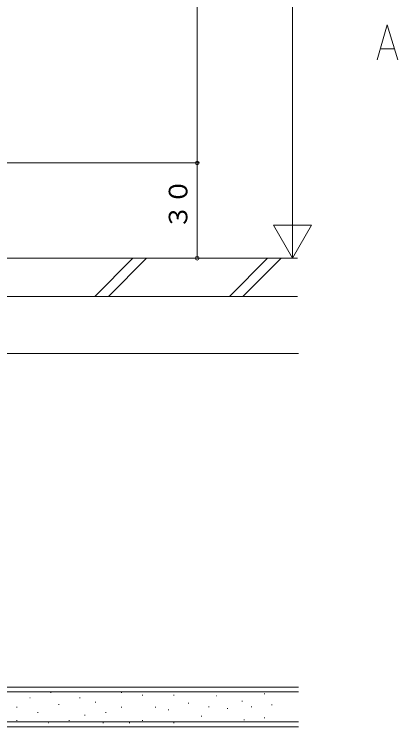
# Model space of a CAD drawing. Units: millimetres, scale not verified. Extents: x -1682 to -296, y -1188 to 1054.
# Drawn here: x -960.5 to -839.6, y -925.7 to -701.4 of the extents above; entities that cross this region are included whole.
import ezdxf
from ezdxf.enums import TextEntityAlignment as Align

# ---------------------------------------------------------------- set-up
doc = ezdxf.new("R2010")
doc.units = ezdxf.units.MM
doc.header["$LTSCALE"] = 4
for name, color, linetype, lineweight in [('0-4_YKK_12', 2, 'Continuous', 9), ('0-6_YSS_K', 3, 'Continuous', 9), ('0-8_YKK_D', 6, 'Continuous', 9)]:
    doc.layers.add(name, color=color, linetype=linetype, lineweight=lineweight)
doc.styles.add('ＭＳ ゴシック', font='')
doc.styles.get('ＭＳ ゴシック').set_extended_font_data('MS Gothic')

msp = doc.modelspace()

# ---------------------------------------------------------------- linework, layer by layer
at = {"layer": '0-4_YKK_12'}
for p, q in [((-844.865, -712.333), (-840.635, -712.333)), ((-1067.42, -778.21), (-927.727, -778.21))]:
    msp.add_line(p, q, dxfattribs=at)
msp.add_lwpolyline([(-846.057, -715.755), (-842.904, -704.758), (-839.597, -715.755)], dxfattribs=at)
at = {"layer": '0-6_YSS_K', "color": 7}
for p, q in [((-871.2, -778.21), (-1076.367, -778.21)), ((-871.2, -790.21), (-1076.367, -790.21)), ((-870.914, -913.21), (-1078.767, -913.21)), ((-870.914, -925.71), (-1078.767, -925.71))]:
    msp.add_line(p, q, dxfattribs=at)
at = {"layer": '0-6_YSS_K'}
for p, q in [((-935.046, -790.21), (-923.046, -778.21)), ((-930.803, -790.21), (-918.803, -778.21)), ((-892.619, -790.21), (-880.619, -778.21)), ((-888.377, -790.21), (-876.377, -778.21)), ((-963.266, -808.21), (-870.914, -808.21)), ((-870.914, -914.71), (-1078.767, -914.71)), ((-963.266, -913.21), (-877.769, -913.21)), ((-949.006, -914.951), (-948.806, -914.951)), ((-926.754, -914.951), (-926.554, -914.951)), ((-955.6, -916.599), (-955.4, -916.599)), ((-939.941, -916.599), (-939.74, -916.599)), ((-920.161, -915.775), (-919.961, -915.775)), ((-910.271, -915.775), (-910.071, -915.775)), ((-896.883, -915.927), (-896.683, -915.927)), ((-881.692, -915.342), (-881.492, -915.342)), ((-959.72, -919.572), (-959.52, -919.572)), ((-946.534, -918.748), (-946.334, -918.748)), ((-934.996, -917.924), (-934.796, -917.924)), ((-926.754, -919.572), (-926.554, -919.572)), ((-916.04, -919.572), (-915.84, -919.572)), ((-905.647, -918.264), (-905.447, -918.264)), ((-899.22, -919.432), (-899.02, -919.432)), ((-888.703, -917.679), (-888.503, -917.679)), ((-885.782, -919.432), (-885.582, -919.432)), ((-879.355, -918.848), (-879.155, -918.848)), ((-953.127, -921.22), (-952.927, -921.22)), ((-931.699, -921.22), (-931.499, -921.22)), ((-911.919, -920.396), (-911.719, -920.396)), ((-893.377, -920.016), (-893.177, -920.016)), ((-959.72, -923.693), (-959.52, -923.693)), ((-943.237, -923.693), (-943.037, -923.693)), ((-938.292, -922.044), (-938.092, -922.044)), ((-920.161, -923.693), (-919.961, -923.693)), ((-901.557, -922.354), (-901.357, -922.354)), ((-888.119, -923.522), (-887.919, -923.522)), ((-881.692, -922.938), (-881.492, -922.938)), ((-870.914, -924.21), (-1078.767, -924.21)), ((-949.83, -924.517), (-949.63, -924.517)), ((-932.523, -924.517), (-932.323, -924.517)), ((-924.281, -924.517), (-924.081, -924.517)), ((-910.271, -924.517), (-910.071, -924.517))]:
    msp.add_line(p, q, dxfattribs=at)
at = {"layer": '0-8_YKK_D'}
for p, q in [((-872.81, -403.21), (-872.81, -778.21)), ((-902.795, -640.21), (-902.795, -748.21)), ((-973.816, -748.21), (-902.045, -748.21)), ((-902.795, -748.21), (-902.795, -778.21)), ((-872.81, -778.21), (-878.807, -767.823)), ((-878.807, -767.823), (-866.813, -767.823)), ((-872.81, -778.21), (-866.813, -767.823)), ((-982.216, -778.21), (-902.045, -778.21)), ((-973.816, -778.21), (-872.06, -778.21))]:
    msp.add_line(p, q, dxfattribs=at)
for centre, start, end in [((-902.795, -748.21), 0, 180), ((-902.795, -748.21), 0, 180), ((-902.795, -748.21), 180, 0), ((-902.795, -748.21), 180, 0), ((-902.795, -778.21), 0, 180), ((-902.795, -778.21), 180, 0)]:
    msp.add_arc(centre, 0.562, start, end, dxfattribs=at)

# ---------------------------------------------------------------- texts
at = {"layer": '0-8_YKK_D', "color": 4, "style": 'ＭＳ ゴシック'}
msp.add_text('３０', height=5.865, rotation=90, dxfattribs=at).set_placement((-904.144, -769.179), align=Align.BOTTOM_LEFT)

doc.saveas('drawing.dxf')
